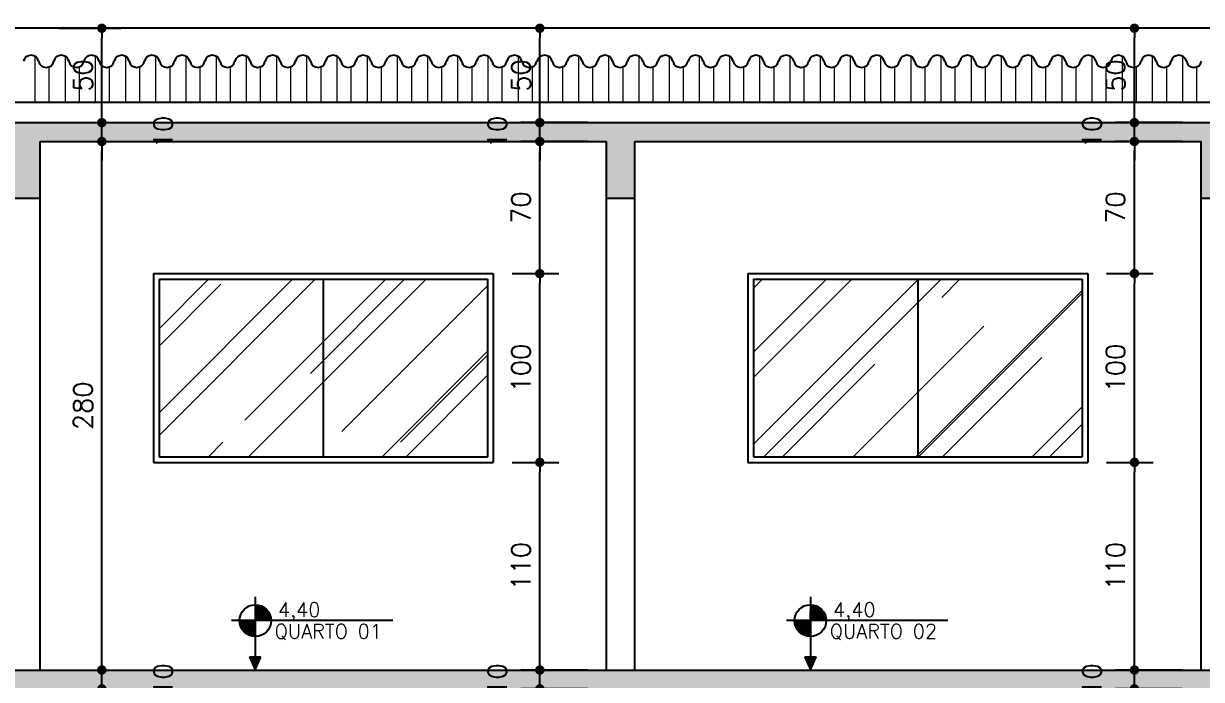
# Model space of a CAD drawing. Header units: inches. Extents: x 580771 to 672494, y 7715997 to 7829530.
# Drawn here: x 654712 to 655336, y 7722712 to 7723059 of the extents above; entities that cross this region are included whole.
import ezdxf

# ---------------------------------------------------------------- set-up
doc = ezdxf.new("R2010")
doc.units = ezdxf.units.IN
doc.header["$MEASUREMENT"] = 0
doc.header["$PDMODE"] = 2
for name, color, linetype in [('Block1', 1, 'Continuous'), ('NIVEL', 2, 'Continuous'), ('P01', 1, 'Continuous'), ('P06', 6, 'Continuous'), ('parede', 6, 'Continuous')]:
    doc.layers.add(name, color=color, linetype=linetype)
doc.layers.add('COTAS', color=7, linetype='Continuous', lineweight=0)
doc.layers.add('LINHAS FINAS', color=1, linetype='Continuous', lineweight=9)
doc.styles.add('R80E50', font='romans.shx', dxfattribs={"height": 10})
doc.styles.add('ROMANS', font='romans', dxfattribs={"height": 0.2})
doc.dimstyles.new('ARQ50', dxfattribs={"dimscale": 50, "dimtxt": 10, "dimasz": 0.1, "dimexe": 0.2, "dimexo": 0.2, "dimgap": 0.1, "dimtad": 1, "dimdec": 0, "dimzin": 12, "dimdsep": 46, "dimtxsty": 'R80E50', "dimblk1": 'DOT', "dimblk2": 'DOT', "dimsah": 1, "dimcen": 0.4, "dimclrd": 15, "dimclre": 15, "dimclrt": 3, "dimadec": 0, "dimazin": 0, "dimtfac": 1, "dimtdec": 0, "dimtmove": 2, "dimatfit": 3, "dimldrblk": 'DOT', "dimfxl": 0.2, "dimtolj": 1, "dimtzin": 12, "dimarcsym": 0})
pattern_1 = [(50, (-1901.658, -30568.503), (14.345203652, -1.2550427), [1.5, -16.5]), (355, (-1901.658, -30568.503), (-2.775026672, 15.043842674), [1.2, -13.2]), (100.45144446, (-1900.463, -30568.608), (11.570176935, 13.78879982), [1.27480384, -14.02284224]), (46.1842, (-1901.658, -30564.503), (21.344826613, -3.310385616), [2.25, -24.75]), (96.6356355, (-1899.88, -30564.78), (18.693238913, 19.482372015), [1.91220684, -21.0342752]), (351.184164, (-1901.658, -30564.503), (18.6932389, 19.482372005), [1.8, -19.80000002]), (21, (-1899.658, -30565.503), (11.938141042, -8.052377813), [1.5, -16.5]), (326, (-1899.658, -30565.503), (4.866306638, 14.5030009), [1.2, -13.2]), (71.45144474, (-1898.663, -30566.174), (16.804447535, 6.450623056), [1.2748038, -14.02284224]), (37.5, (-1901.658, -30568.503), (0.2431971063, 6.6578770766), [0, -13.04, 0, -13.4, 0, -13.25]), (7.5, (-1901.658, -30568.503), (5.261390749, 7.8882342376), [0, -7.64, 0, -12.74, 0, -5.05]), (327.5, (-1906.118, -30568.503), (10.6764487234, -0.4510974347), [0, -5, 0, -15.6, 0, -20.7]), (317.5, (-1908.118, -30568.503), (11.663723387, 2.002099647), [0, -6.5, 0, -10.36, 0, -14.7])]

# ---------------------------------------------------------------- blocks, each defined once
blk = doc.blocks.new('*X32')
at = {"color": 0}
for p, q in [((-1683.05, 3892), (-1680, 3892)), ((-1683.05, 3891), (-1680, 3891)), ((-1683.05, 3890), (-1680, 3890)), ((-1683.05, 3889), (-1680, 3889)), ((-1683.05, 3888), (-1680, 3888)), ((-1683, 3882), (-1683, 3888)), ((-1682, 3882), (-1682, 3888)), ((-1681, 3882), (-1681, 3888)), ((-1680, 3888), (-1680, 3892.29)), ((-1680, 3882), (-1680, 3888)), ((-1680, 3888), (-1674, 3888)), ((-1680, 3887), (-1674, 3887)), ((-1679, 3888), (-1679, 3891.98)), ((-1678, 3888), (-1678, 3891.57)), ((-1677, 3888), (-1677, 3891.05)), ((-1676, 3888), (-1676, 3890.4)), ((-1675, 3888), (-1675, 3889.59)), ((-1674, 3888), (-1674, 3888.57)), ((-1674, 3882), (-1674, 3888)), ((-1674, 3888), (-1673.54, 3888)), ((-1673, 3882), (-1673, 3887.24)), ((-1695.03, 3880), (-1692, 3880)), ((-1694.93, 3879), (-1692, 3879)), ((-1694.74, 3878), (-1692, 3878)), ((-1692, 3876), (-1692, 3880.69)), ((-1691, 3876), (-1691, 3880.69)), ((-1690, 3876), (-1690, 3880.69)), ((-1689, 3876), (-1689, 3880.69)), ((-1688, 3876), (-1688, 3880.69)), ((-1687, 3876), (-1687, 3880.69)), ((-1686, 3876), (-1686, 3880.69)), ((-1686, 3880), (-1683.05, 3880)), ((-1686, 3879), (-1683.05, 3879)), ((-1686, 3878), (-1683.05, 3878)), ((-1683.05, 3882), (-1680, 3882)), ((-1683.05, 3881), (-1680, 3881)), ((-1680, 3886), (-1674, 3886)), ((-1680, 3885), (-1674, 3885)), ((-1680, 3884), (-1674, 3884)), ((-1680, 3883), (-1674, 3883)), ((-1680, 3880.69), (-1680, 3882)), ((-1680, 3882), (-1674, 3882)), ((-1679, 3880.69), (-1679, 3882)), ((-1678, 3880.69), (-1678, 3882)), ((-1677, 3880.69), (-1677, 3882)), ((-1676, 3880.69), (-1676, 3882)), ((-1675, 3880.69), (-1675, 3882)), ((-1674, 3880.69), (-1674, 3882)), ((-1674, 3882), (-1671.12, 3882)), ((-1674, 3881), (-1671.05, 3881)), ((-1672, 3882), (-1672, 3885.37)), ((-1694.47, 3877), (-1692, 3877)), ((-1694.1, 3876), (-1692, 3876)), ((-1694, 3875.78), (-1694, 3876)), ((-1693, 3873.98), (-1693, 3876)), ((-1692, 3872.69), (-1692, 3876)), ((-1692, 3876), (-1686, 3876)), ((-1692, 3875), (-1686, 3875)), ((-1692, 3874), (-1686, 3874)), ((-1692, 3873), (-1686, 3873)), ((-1691.33, 3872), (-1686, 3872)), ((-1690.13, 3871), (-1686, 3871)), ((-1688.51, 3870), (-1686, 3870)), ((-1688, 3869.76), (-1688, 3870)), ((-1687, 3869.36), (-1687, 3870)), ((-1686, 3877), (-1683.05, 3877)), ((-1686, 3870), (-1686, 3876)), ((-1686, 3876), (-1683.05, 3876)), ((-1686, 3869.06), (-1686, 3870)), ((-1686, 3870), (-1683.05, 3870)), ((-1685.77, 3869), (-1683.05, 3869)), ((-1685, 3870), (-1685, 3876)), ((-1684, 3870), (-1684, 3876))]:
    blk.add_line(p, q, dxfattribs=at)
blk = doc.blocks.new('nível corte')
at = {"layer": 'NIVEL', "color": 2, "linetype": 'Continuous'}
for p, q in [((172038.46, 10236.15), (172038.46, 10197.35)), ((172111.26, 10223.55), (172025.86, 10223.55)), ((172035.46, 10204.35), (172038.46, 10197.35)), ((172035.46, 10204.35), (172041.46, 10204.35)), ((172038.46, 10197.35), (172041.46, 10204.35))]:
    blk.add_line(p, q, dxfattribs=at)
blk.add_circle((172038.46, 10223.55), 8.4, dxfattribs=at)
blk.add_solid([(172035.46, 10204.35), (172038.46, 10197.35), (172041.46, 10204.35), (172038.46, 10197.35)], dxfattribs=at)
at = {"layer": 'NIVEL', "color": 1, "linetype": 'Continuous', "xscale": 0.7000000000116415, "yscale": 0.7000000000116415, "zscale": 0.7000000000116415}
blk.add_blockref('*X32', (173216.6, 7507.07), dxfattribs=at)
blk = doc.blocks.new('_DOT')
at = {"color": 0, "linetype": 'ByBlock'}
blk.add_line((-0.5, 0), (-1, 0), dxfattribs=at)
at = {"color": 0, "linetype": 'ByBlock', "const_width": 0.5}
blk.add_lwpolyline([(-0.25, 0, 1), (0.25, 0, 1)], format="xyb", close=True, dxfattribs=at)
blk = doc.blocks.new('*D358')
at = {"layer": 'Defpoints', "color": 0, "transparency": 16777216}
for p in [(655300.73, 7722716.68), (655336.02, 7722716.68), (655336.02, 7722706.68)]:
    blk.add_point(p, dxfattribs=at)
at = {"layer": 'NIVEL', "color": 15, "lineweight": -2, "transparency": 16777216}
for p, q in [((655300.73, 7722721.68), (655300.73, 7722726.68)), ((655326.02, 7722716.68), (655290.73, 7722716.68)), ((655300.73, 7722706.68), (655300.73, 7722716.68)), ((655326.02, 7722706.68), (655290.73, 7722706.68)), ((655300.73, 7722701.68), (655300.73, 7722696.68))]:
    blk.add_line(p, q, dxfattribs=at)
at = {"layer": 'NIVEL', "color": 15, "lineweight": -2, "transparency": 16777216, "xscale": 5, "yscale": 5, "zscale": 5}
for p, rotation in [((655300.73, 7722716.68), 270), ((655300.73, 7722706.68), 90)]:
    blk.add_blockref('_DOT', p, dxfattribs=dict(at, rotation=rotation))
at = {"layer": 'NIVEL', "color": 3, "transparency": 16777216, "insert": (655278.23, 7722711.68), "char_height": 10, "attachment_point": 5, "rotation": 90, "style": 'R80E50'}
blk.add_mtext('\\A1;10', dxfattribs=at)
blk = doc.blocks.new('*D359')
at = {"layer": 'Defpoints', "color": 0, "transparency": 16777216}
for p in [(655276.02, 7722826.68), (655300.73, 7722826.68), (655336.02, 7722716.68)]:
    blk.add_point(p, dxfattribs=at)
at = {"layer": 'NIVEL', "color": 15, "lineweight": -2, "transparency": 16777216}
for p, q in [((655286.02, 7722826.68), (655310.73, 7722826.68)), ((655300.73, 7722721.68), (655300.73, 7722821.68)), ((655326.02, 7722716.68), (655290.73, 7722716.68))]:
    blk.add_line(p, q, dxfattribs=at)
at = {"layer": 'NIVEL', "color": 15, "lineweight": -2, "transparency": 16777216, "xscale": 5, "yscale": 5, "zscale": 5}
for p, rotation in [((655300.73, 7722826.68), 90), ((655300.73, 7722716.68), 270)]:
    blk.add_blockref('_DOT', p, dxfattribs=dict(at, rotation=rotation))
at = {"layer": 'NIVEL', "color": 3, "transparency": 16777216, "insert": (655290.73, 7722771.68), "char_height": 10, "attachment_point": 5, "rotation": 90, "style": 'R80E50'}
blk.add_mtext('\\A1;110', dxfattribs=at)
blk = doc.blocks.new('*D360')
at = {"layer": 'Defpoints', "color": 0, "transparency": 16777216}
for p in [(655276.02, 7722926.68), (655300.73, 7722926.68), (655276.02, 7722826.68)]:
    blk.add_point(p, dxfattribs=at)
at = {"layer": 'NIVEL', "color": 15, "lineweight": -2, "transparency": 16777216}
for p, q in [((655286.02, 7722926.68), (655310.73, 7722926.68)), ((655300.73, 7722831.68), (655300.73, 7722921.68)), ((655286.02, 7722826.68), (655310.73, 7722826.68))]:
    blk.add_line(p, q, dxfattribs=at)
at = {"layer": 'NIVEL', "color": 15, "lineweight": -2, "transparency": 16777216, "xscale": 5, "yscale": 5, "zscale": 5}
for p, rotation in [((655300.73, 7722926.68), 90), ((655300.73, 7722826.68), 270)]:
    blk.add_blockref('_DOT', p, dxfattribs=dict(at, rotation=rotation))
at = {"layer": 'NIVEL', "color": 3, "transparency": 16777216, "insert": (655290.73, 7722876.68), "char_height": 10, "attachment_point": 5, "rotation": 90, "style": 'R80E50'}
blk.add_mtext('\\A1;100', dxfattribs=at)
blk = doc.blocks.new('*D361')
at = {"layer": 'Defpoints', "color": 0, "transparency": 16777216}
for p in [(655300.73, 7722996.68), (655336.02, 7722996.68), (655276.02, 7722926.68)]:
    blk.add_point(p, dxfattribs=at)
at = {"layer": 'NIVEL', "color": 15, "lineweight": -2, "transparency": 16777216}
for p, q in [((655326.02, 7722996.68), (655290.73, 7722996.68)), ((655300.73, 7722931.68), (655300.73, 7722991.68)), ((655286.02, 7722926.68), (655310.73, 7722926.68))]:
    blk.add_line(p, q, dxfattribs=at)
at = {"layer": 'NIVEL', "color": 15, "lineweight": -2, "transparency": 16777216, "xscale": 5, "yscale": 5, "zscale": 5}
for p, rotation in [((655300.73, 7722996.68), 90), ((655300.73, 7722926.68), 270)]:
    blk.add_blockref('_DOT', p, dxfattribs=dict(at, rotation=rotation))
at = {"layer": 'NIVEL', "color": 3, "transparency": 16777216, "insert": (655290.73, 7722961.68), "char_height": 10, "attachment_point": 5, "rotation": 90, "style": 'R80E50'}
blk.add_mtext('\\A1;70', dxfattribs=at)
blk = doc.blocks.new('*D362')
at = {"layer": 'Defpoints', "color": 0, "transparency": 16777216}
for p in [(655300.73, 7723006.68), (655336.02, 7723006.68), (655336.02, 7722996.68)]:
    blk.add_point(p, dxfattribs=at)
at = {"layer": 'NIVEL', "color": 15, "lineweight": -2, "transparency": 16777216}
for p, q in [((655300.73, 7723011.68), (655300.73, 7723016.68)), ((655326.02, 7723006.68), (655290.73, 7723006.68)), ((655300.73, 7722996.68), (655300.73, 7723006.68)), ((655326.02, 7722996.68), (655290.73, 7722996.68)), ((655300.73, 7722991.68), (655300.73, 7722986.68))]:
    blk.add_line(p, q, dxfattribs=at)
at = {"layer": 'NIVEL', "color": 15, "lineweight": -2, "transparency": 16777216, "xscale": 5, "yscale": 5, "zscale": 5}
for p, rotation in [((655300.73, 7723006.68), 270), ((655300.73, 7722996.68), 90)]:
    blk.add_blockref('_DOT', p, dxfattribs=dict(at, rotation=rotation))
at = {"layer": 'NIVEL', "color": 3, "transparency": 16777216, "insert": (655278.23, 7723001.68), "char_height": 10, "attachment_point": 5, "rotation": 90, "style": 'R80E50'}
blk.add_mtext('\\A1;10', dxfattribs=at)
blk = doc.blocks.new('*D363')
at = {"layer": 'Defpoints', "color": 0, "transparency": 16777216}
for p in [(655300.73, 7723056.68), (655336.02, 7723056.68), (655336.02, 7723006.68)]:
    blk.add_point(p, dxfattribs=at)
at = {"layer": 'NIVEL', "color": 15, "lineweight": -2, "transparency": 16777216}
for p, q in [((655326.02, 7723056.68), (655290.73, 7723056.68)), ((655300.73, 7723011.68), (655300.73, 7723051.68)), ((655326.02, 7723006.68), (655290.73, 7723006.68))]:
    blk.add_line(p, q, dxfattribs=at)
at = {"layer": 'NIVEL', "color": 15, "lineweight": -2, "transparency": 16777216, "xscale": 5, "yscale": 5, "zscale": 5}
for p, rotation in [((655300.73, 7723056.68), 90), ((655300.73, 7723006.68), 270)]:
    blk.add_blockref('_DOT', p, dxfattribs=dict(at, rotation=rotation))
at = {"layer": 'NIVEL', "color": 3, "transparency": 16777216, "insert": (655290.73, 7723031.68), "char_height": 10, "attachment_point": 5, "rotation": 90, "style": 'R80E50'}
blk.add_mtext('\\A1;50', dxfattribs=at)
blk = doc.blocks.new('*D367')
at = {"layer": 'Defpoints', "color": 0, "transparency": 16777216}
for p in [(654985.74, 7722716.68), (655021.02, 7722716.68), (655021.02, 7722706.68)]:
    blk.add_point(p, dxfattribs=at)
at = {"layer": 'NIVEL', "color": 15, "lineweight": -2, "transparency": 16777216}
for p, q in [((654985.74, 7722721.68), (654985.74, 7722726.68)), ((655011.02, 7722716.68), (654975.74, 7722716.68)), ((654985.74, 7722706.68), (654985.74, 7722716.68)), ((655011.02, 7722706.68), (654975.74, 7722706.68)), ((654985.74, 7722701.68), (654985.74, 7722696.68))]:
    blk.add_line(p, q, dxfattribs=at)
at = {"layer": 'NIVEL', "color": 15, "lineweight": -2, "transparency": 16777216, "xscale": 5, "yscale": 5, "zscale": 5}
for p, rotation in [((654985.74, 7722716.68), 270), ((654985.74, 7722706.68), 90)]:
    blk.add_blockref('_DOT', p, dxfattribs=dict(at, rotation=rotation))
at = {"layer": 'NIVEL', "color": 3, "transparency": 16777216, "insert": (654963.24, 7722711.68), "char_height": 10, "attachment_point": 5, "rotation": 90, "style": 'R80E50'}
blk.add_mtext('\\A1;10', dxfattribs=at)
blk = doc.blocks.new('*D368')
at = {"layer": 'Defpoints', "color": 0, "transparency": 16777216}
for p in [(654961.02, 7722826.68), (654985.74, 7722826.68), (655021.02, 7722716.68)]:
    blk.add_point(p, dxfattribs=at)
at = {"layer": 'NIVEL', "color": 15, "lineweight": -2, "transparency": 16777216}
for p, q in [((654971.02, 7722826.68), (654995.74, 7722826.68)), ((654985.74, 7722721.68), (654985.74, 7722821.68)), ((655011.02, 7722716.68), (654975.74, 7722716.68))]:
    blk.add_line(p, q, dxfattribs=at)
at = {"layer": 'NIVEL', "color": 15, "lineweight": -2, "transparency": 16777216, "xscale": 5, "yscale": 5, "zscale": 5}
for p, rotation in [((654985.74, 7722826.68), 90), ((654985.74, 7722716.68), 270)]:
    blk.add_blockref('_DOT', p, dxfattribs=dict(at, rotation=rotation))
at = {"layer": 'NIVEL', "color": 3, "transparency": 16777216, "insert": (654975.74, 7722771.68), "char_height": 10, "attachment_point": 5, "rotation": 90, "style": 'R80E50'}
blk.add_mtext('\\A1;110', dxfattribs=at)
blk = doc.blocks.new('*D258')
at = {"layer": 'Defpoints', "color": 0, "transparency": 16777216}
for p in [(654961.02, 7722926.68), (654985.74, 7722926.68), (654961.02, 7722826.68)]:
    blk.add_point(p, dxfattribs=at)
at = {"layer": 'NIVEL', "color": 15, "lineweight": -2, "transparency": 16777216}
for p, q in [((654971.02, 7722926.68), (654995.74, 7722926.68)), ((654985.74, 7722831.68), (654985.74, 7722921.68)), ((654971.02, 7722826.68), (654995.74, 7722826.68))]:
    blk.add_line(p, q, dxfattribs=at)
at = {"layer": 'NIVEL', "color": 15, "lineweight": -2, "transparency": 16777216, "xscale": 5, "yscale": 5, "zscale": 5}
for p, rotation in [((654985.74, 7722926.68), 90), ((654985.74, 7722826.68), 270)]:
    blk.add_blockref('_DOT', p, dxfattribs=dict(at, rotation=rotation))
at = {"layer": 'NIVEL', "color": 3, "transparency": 16777216, "insert": (654975.74, 7722876.68), "char_height": 10, "attachment_point": 5, "rotation": 90, "style": 'R80E50'}
blk.add_mtext('\\A1;100', dxfattribs=at)
blk = doc.blocks.new('*D259')
at = {"layer": 'Defpoints', "color": 0, "transparency": 16777216}
for p in [(654985.74, 7722996.68), (655021.02, 7722996.68), (654961.02, 7722926.68)]:
    blk.add_point(p, dxfattribs=at)
at = {"layer": 'NIVEL', "color": 15, "lineweight": -2, "transparency": 16777216}
for p, q in [((655011.02, 7722996.68), (654975.74, 7722996.68)), ((654985.74, 7722931.68), (654985.74, 7722991.68)), ((654971.02, 7722926.68), (654995.74, 7722926.68))]:
    blk.add_line(p, q, dxfattribs=at)
at = {"layer": 'NIVEL', "color": 15, "lineweight": -2, "transparency": 16777216, "xscale": 5, "yscale": 5, "zscale": 5}
for p, rotation in [((654985.74, 7722996.68), 90), ((654985.74, 7722926.68), 270)]:
    blk.add_blockref('_DOT', p, dxfattribs=dict(at, rotation=rotation))
at = {"layer": 'NIVEL', "color": 3, "transparency": 16777216, "insert": (654975.74, 7722961.68), "char_height": 10, "attachment_point": 5, "rotation": 90, "style": 'R80E50'}
blk.add_mtext('\\A1;70', dxfattribs=at)
blk = doc.blocks.new('*D260')
at = {"layer": 'Defpoints', "color": 0, "transparency": 16777216}
for p in [(654985.74, 7723006.68), (655021.02, 7723006.68), (655021.02, 7722996.68)]:
    blk.add_point(p, dxfattribs=at)
at = {"layer": 'NIVEL', "color": 15, "lineweight": -2, "transparency": 16777216}
for p, q in [((654985.74, 7723011.68), (654985.74, 7723016.68)), ((655011.02, 7723006.68), (654975.74, 7723006.68)), ((654985.74, 7722996.68), (654985.74, 7723006.68)), ((655011.02, 7722996.68), (654975.74, 7722996.68)), ((654985.74, 7722991.68), (654985.74, 7722986.68))]:
    blk.add_line(p, q, dxfattribs=at)
at = {"layer": 'NIVEL', "color": 15, "lineweight": -2, "transparency": 16777216, "xscale": 5, "yscale": 5, "zscale": 5}
for p, rotation in [((654985.74, 7723006.68), 270), ((654985.74, 7722996.68), 90)]:
    blk.add_blockref('_DOT', p, dxfattribs=dict(at, rotation=rotation))
at = {"layer": 'NIVEL', "color": 3, "transparency": 16777216, "insert": (654963.24, 7723001.68), "char_height": 10, "attachment_point": 5, "rotation": 90, "style": 'R80E50'}
blk.add_mtext('\\A1;10', dxfattribs=at)
blk = doc.blocks.new('*D261')
at = {"layer": 'Defpoints', "color": 0, "transparency": 16777216}
for p in [(654985.74, 7723056.68), (655021.02, 7723056.68), (655021.02, 7723006.68)]:
    blk.add_point(p, dxfattribs=at)
at = {"layer": 'NIVEL', "color": 15, "lineweight": -2, "transparency": 16777216}
for p, q in [((655011.02, 7723056.68), (654975.74, 7723056.68)), ((654985.74, 7723011.68), (654985.74, 7723051.68)), ((655011.02, 7723006.68), (654975.74, 7723006.68))]:
    blk.add_line(p, q, dxfattribs=at)
at = {"layer": 'NIVEL', "color": 15, "lineweight": -2, "transparency": 16777216, "xscale": 5, "yscale": 5, "zscale": 5}
for p, rotation in [((654985.74, 7723056.68), 90), ((654985.74, 7723006.68), 270)]:
    blk.add_blockref('_DOT', p, dxfattribs=dict(at, rotation=rotation))
at = {"layer": 'NIVEL', "color": 3, "transparency": 16777216, "insert": (654975.74, 7723031.68), "char_height": 10, "attachment_point": 5, "rotation": 90, "style": 'R80E50'}
blk.add_mtext('\\A1;50', dxfattribs=at)
blk = doc.blocks.new('*D1591')
at = {"layer": 'Defpoints', "color": 0, "transparency": 16777216}
for p in [(654721.02, 7722716.68), (654753.71, 7722716.68), (654721.02, 7722706.68)]:
    blk.add_point(p, dxfattribs=at)
at = {"layer": 'NIVEL', "color": 15, "lineweight": -2, "transparency": 16777216}
for p, q in [((654753.71, 7722721.68), (654753.71, 7722726.68)), ((654731.02, 7722716.68), (654763.71, 7722716.68)), ((654753.71, 7722706.68), (654753.71, 7722716.68)), ((654731.02, 7722706.68), (654763.71, 7722706.68)), ((654753.71, 7722701.68), (654753.71, 7722696.68))]:
    blk.add_line(p, q, dxfattribs=at)
at = {"layer": 'NIVEL', "color": 15, "lineweight": -2, "transparency": 16777216, "xscale": 5, "yscale": 5, "zscale": 5}
for p, rotation in [((654753.71, 7722716.68), 270), ((654753.71, 7722706.68), 90)]:
    blk.add_blockref('_DOT', p, dxfattribs=dict(at, rotation=rotation))
at = {"layer": 'NIVEL', "color": 3, "transparency": 16777216, "insert": (654786.21, 7722711.68), "char_height": 10, "attachment_point": 5, "rotation": 90, "style": 'R80E50'}
blk.add_mtext('\\A1;10', dxfattribs=at)
blk = doc.blocks.new('*D1592')
at = {"layer": 'Defpoints', "color": 0, "transparency": 16777216}
for p in [(654721.02, 7722996.68), (654753.71, 7722996.68), (654721.02, 7722716.68)]:
    blk.add_point(p, dxfattribs=at)
at = {"layer": 'NIVEL', "color": 15, "lineweight": -2, "transparency": 16777216}
for p, q in [((654731.02, 7722996.68), (654763.71, 7722996.68)), ((654753.71, 7722721.68), (654753.71, 7722991.68)), ((654731.02, 7722716.68), (654763.71, 7722716.68))]:
    blk.add_line(p, q, dxfattribs=at)
at = {"layer": 'NIVEL', "color": 15, "lineweight": -2, "transparency": 16777216, "xscale": 5, "yscale": 5, "zscale": 5}
for p, rotation in [((654753.71, 7722996.68), 90), ((654753.71, 7722716.68), 270)]:
    blk.add_blockref('_DOT', p, dxfattribs=dict(at, rotation=rotation))
at = {"layer": 'NIVEL', "color": 3, "transparency": 16777216, "insert": (654743.71, 7722856.68), "char_height": 10, "attachment_point": 5, "rotation": 90, "style": 'R80E50'}
blk.add_mtext('\\A1;280', dxfattribs=at)
blk = doc.blocks.new('*D1593')
at = {"layer": 'Defpoints', "color": 0, "transparency": 16777216}
for p in [(654721.02, 7723006.68), (654753.71, 7723006.68), (654721.02, 7722996.68)]:
    blk.add_point(p, dxfattribs=at)
at = {"layer": 'NIVEL', "color": 15, "lineweight": -2, "transparency": 16777216}
for p, q in [((654753.71, 7723011.68), (654753.71, 7723016.68)), ((654731.02, 7723006.68), (654763.71, 7723006.68)), ((654753.71, 7722996.68), (654753.71, 7723006.68)), ((654731.02, 7722996.68), (654763.71, 7722996.68)), ((654753.71, 7722991.68), (654753.71, 7722986.68))]:
    blk.add_line(p, q, dxfattribs=at)
at = {"layer": 'NIVEL', "color": 15, "lineweight": -2, "transparency": 16777216, "xscale": 5, "yscale": 5, "zscale": 5}
for p, rotation in [((654753.71, 7723006.68), 270), ((654753.71, 7722996.68), 90)]:
    blk.add_blockref('_DOT', p, dxfattribs=dict(at, rotation=rotation))
at = {"layer": 'NIVEL', "color": 3, "transparency": 16777216, "insert": (654786.21, 7723001.68), "char_height": 10, "attachment_point": 5, "rotation": 90, "style": 'R80E50'}
blk.add_mtext('\\A1;10', dxfattribs=at)
blk = doc.blocks.new('*D1594')
at = {"layer": 'Defpoints', "color": 0, "transparency": 16777216}
for p in [(654721.02, 7723056.68), (654753.71, 7723056.68), (654721.02, 7723006.68)]:
    blk.add_point(p, dxfattribs=at)
at = {"layer": 'NIVEL', "color": 15, "lineweight": -2, "transparency": 16777216}
for p, q in [((654731.02, 7723056.68), (654763.71, 7723056.68)), ((654753.71, 7723011.68), (654753.71, 7723051.68)), ((654731.02, 7723006.68), (654763.71, 7723006.68))]:
    blk.add_line(p, q, dxfattribs=at)
at = {"layer": 'NIVEL', "color": 15, "lineweight": -2, "transparency": 16777216, "xscale": 5, "yscale": 5, "zscale": 5}
for p, rotation in [((654753.71, 7723056.68), 90), ((654753.71, 7723006.68), 270)]:
    blk.add_blockref('_DOT', p, dxfattribs=dict(at, rotation=rotation))
at = {"layer": 'NIVEL', "color": 3, "transparency": 16777216, "insert": (654743.71, 7723031.68), "char_height": 10, "attachment_point": 5, "rotation": 90, "style": 'R80E50'}
blk.add_mtext('\\A1;50', dxfattribs=at)

msp = doc.modelspace()

# ---------------------------------------------------------------- hatches: boundary and pattern name
at = {"layer": 'LINHAS FINAS'}
h = msp.add_hatch(dxfattribs=at)
h.set_pattern_fill('AR-RROOF', color=256, scale=50, angle=45, style=0)
h.set_pattern_definition([(45, (-1901.66, -30568.503), (42.42640687, 113.137085), [750, -100, 250, -50]), (45, (-1872.31, -30503.8), (-82.37794, 11.6672619), [150, -16.5, 300, -37.5]), (45, (-1914.032, -30520.773), (160.15968594, 207.53584028), [400, -70, 200, -50])])
h.paths.add_polyline_path([(655273.019, 7722923.677), (655186.019, 7722923.677), (655186.019, 7722829.677), (655273.019, 7722829.677)])
h.paths.add_polyline_path([(655186.019, 7722923.677), (655099.019, 7722923.677), (655099.019, 7722829.677), (655186.019, 7722829.677)])
h.paths.add_polyline_path([(654958.019, 7722923.677), (654871.019, 7722923.677), (654871.019, 7722829.677), (654958.019, 7722829.677)])
h.paths.add_polyline_path([(654871.019, 7722923.677), (654784.019, 7722923.677), (654784.019, 7722829.677), (654871.019, 7722829.677)])
at = {"layer": 'P01'}
h = msp.add_hatch(dxfattribs=at)
h.set_pattern_fill('AR-CONC', color=256, scale=2)
h.set_pattern_definition(pattern_1)
h.paths.add_polyline_path([(655351.019, 7722996.677), (655701.019, 7722996.677), (655701.019, 7722966.677), (655716.019, 7722966.677), (655716.019, 7722996.677), (655796.019, 7722996.677), (655796.019, 7723056.677), (655781.019, 7723056.677), (655781.019, 7723006.677), (654051.019, 7723006.677), (654051.019, 7722966.677), (654066.019, 7722966.677), (654066.019, 7722996.677), (654386.019, 7722996.677), (654386.019, 7722966.677), (654401.019, 7722966.677), (654401.019, 7722996.677), (654551.019, 7722996.677), (654551.019, 7722966.677), (654566.019, 7722966.677), (654566.019, 7722996.677), (654706.019, 7722996.677), (654706.019, 7722966.677), (654721.019, 7722966.677), (654721.019, 7722996.677), (655021.019, 7722996.677), (655021.019, 7722966.677), (655036.019, 7722966.677), (655036.019, 7722996.677), (655336.019, 7722996.677), (655336.019, 7722966.677), (655351.019, 7722966.677)])
h.paths.add_polyline_path([(655717.13, 7722991.796), (655717.13, 7723011.558), (655702.13, 7723011.558), (655702.13, 7722991.796)], flags=25)
h.paths.add_polyline_path([(655593.53, 7722991.796), (655593.53, 7723011.558), (655578.53, 7723011.558), (655578.53, 7722991.796)], flags=25)
h.paths.add_polyline_path([(655285.733, 7722991.796), (655285.733, 7723011.558), (655270.733, 7723011.558), (655270.733, 7722991.796)], flags=25)
h.paths.add_polyline_path([(654970.741, 7722991.796), (654970.741, 7723011.558), (654955.741, 7723011.558), (654955.741, 7722991.796)], flags=25)
h.paths.add_polyline_path([(654664.603, 7722991.796), (654664.603, 7723011.558), (654649.603, 7723011.558), (654649.603, 7722991.796)], flags=25)
h.paths.add_polyline_path([(654511.981, 7722991.796), (654511.981, 7723011.558), (654496.981, 7723011.558), (654496.981, 7722991.796)], flags=25)
h.paths.add_polyline_path([(654336.895, 7722991.796), (654336.895, 7723011.558), (654321.895, 7723011.558), (654321.895, 7722991.796)], flags=25)
h = msp.add_hatch(dxfattribs=at)
h.set_pattern_fill('AR-CONC', color=256, scale=2)
h.set_pattern_definition(pattern_1)
h.paths.add_polyline_path([(655336.019, 7722676.677), (655351.019, 7722676.677), (655351.019, 7722706.677), (655701.019, 7722706.677), (655701.019, 7722676.677), (655716.019, 7722676.677), (655716.019, 7722716.677), (654051.019, 7722716.677), (654051.019, 7722676.677), (654066.019, 7722676.677), (654066.019, 7722706.677), (654386.019, 7722706.677), (654386.019, 7722676.677), (654401.019, 7722676.677), (654401.019, 7722706.677), (654551.019, 7722706.677), (654551.019, 7722676.677), (654566.019, 7722676.677), (654566.019, 7722706.677), (654706.019, 7722706.677), (654706.019, 7722676.677), (654721.019, 7722676.677), (654721.019, 7722706.677), (655021.019, 7722706.677), (655021.019, 7722676.677), (655036.019, 7722676.677), (655036.019, 7722706.677), (655336.019, 7722706.677)])
h.paths.add_polyline_path([(655658.53, 7722701.796), (655658.53, 7722721.558), (655643.53, 7722721.558), (655643.53, 7722701.796)], flags=9)
h.paths.add_polyline_path([(655285.733, 7722701.796), (655285.733, 7722721.558), (655270.733, 7722721.558), (655270.733, 7722701.796)], flags=9)
h.paths.add_polyline_path([(654970.741, 7722701.796), (654970.741, 7722721.558), (654955.741, 7722721.558), (654955.741, 7722701.796)], flags=9)
h.paths.add_polyline_path([(654664.603, 7722701.796), (654664.603, 7722721.558), (654649.603, 7722721.558), (654649.603, 7722701.796)], flags=9)
h.paths.add_polyline_path([(654511.981, 7722701.796), (654511.981, 7722721.558), (654496.981, 7722721.558), (654496.981, 7722701.796)], flags=9)
h.paths.add_polyline_path([(654336.895, 7722701.796), (654336.895, 7722721.558), (654321.895, 7722721.558), (654321.895, 7722701.796)], flags=9)

# ---------------------------------------------------------------- linework, layer by layer
at = {"layer": 'Block1'}
msp.add_line((654401.019, 7723017.511), (655781.019, 7723017.511), dxfattribs=at)
at = {"layer": 'COTAS', "color": 1}
for p, q in [((654718.2, 7723042.128), (654718.2, 7723017.511)), ((654734.2, 7723042.128), (654734.2, 7723017.511)), ((654750.2, 7723042.128), (654750.2, 7723017.511)), ((654766.2, 7723042.128), (654766.2, 7723017.511)), ((654782.2, 7723042.128), (654782.2, 7723017.511)), ((654798.2, 7723042.128), (654798.2, 7723017.511)), ((654814.2, 7723042.128), (654814.2, 7723017.511)), ((654830.2, 7723042.128), (654830.2, 7723017.511)), ((654846.2, 7723042.128), (654846.2, 7723017.511)), ((654862.2, 7723042.128), (654862.2, 7723017.511)), ((654878.2, 7723042.128), (654878.2, 7723017.511)), ((654894.2, 7723042.128), (654894.2, 7723017.511)), ((654910.2, 7723042.128), (654910.2, 7723017.511)), ((654926.2, 7723042.128), (654926.2, 7723017.511)), ((654942.2, 7723042.128), (654942.2, 7723017.511)), ((654958.2, 7723042.128), (654958.2, 7723017.511)), ((654974.2, 7723042.128), (654974.2, 7723017.511)), ((654990.2, 7723042.128), (654990.2, 7723017.511)), ((655006.2, 7723042.128), (655006.2, 7723017.511)), ((655022.2, 7723042.128), (655022.2, 7723017.511)), ((655038.2, 7723042.128), (655038.2, 7723017.511)), ((655054.2, 7723042.128), (655054.2, 7723017.511)), ((655070.2, 7723042.128), (655070.2, 7723017.511)), ((655086.2, 7723042.128), (655086.2, 7723017.511)), ((655102.2, 7723042.128), (655102.2, 7723017.511)), ((655118.2, 7723042.128), (655118.2, 7723017.511)), ((655134.2, 7723042.128), (655134.2, 7723017.511)), ((655150.2, 7723042.128), (655150.2, 7723017.511)), ((655166.2, 7723042.128), (655166.2, 7723017.511)), ((655182.2, 7723042.128), (655182.2, 7723017.511)), ((655198.2, 7723042.128), (655198.2, 7723017.511)), ((655214.2, 7723042.128), (655214.2, 7723017.511)), ((655230.2, 7723042.128), (655230.2, 7723017.511)), ((655246.2, 7723042.128), (655246.2, 7723017.511)), ((655262.2, 7723042.128), (655262.2, 7723017.511)), ((655278.2, 7723042.128), (655278.2, 7723017.511)), ((655294.2, 7723042.128), (655294.2, 7723017.511)), ((655310.2, 7723042.128), (655310.2, 7723017.511)), ((655326.2, 7723042.128), (655326.2, 7723017.511)), ((654725.674, 7723036.051), (654725.674, 7723017.511)), ((654741.674, 7723036.051), (654741.674, 7723017.511)), ((654757.674, 7723036.051), (654757.674, 7723017.511)), ((654773.674, 7723036.051), (654773.674, 7723017.511)), ((654789.674, 7723036.051), (654789.674, 7723017.511)), ((654805.674, 7723036.051), (654805.674, 7723017.511)), ((654821.674, 7723036.051), (654821.674, 7723017.511)), ((654837.674, 7723036.051), (654837.674, 7723017.511)), ((654853.674, 7723036.051), (654853.674, 7723017.511)), ((654869.674, 7723036.051), (654869.674, 7723017.511)), ((654885.674, 7723036.051), (654885.674, 7723017.511)), ((654901.674, 7723036.051), (654901.674, 7723017.511)), ((654917.674, 7723036.051), (654917.674, 7723017.511)), ((654933.674, 7723036.051), (654933.674, 7723017.511)), ((654949.674, 7723036.051), (654949.674, 7723017.511)), ((654965.674, 7723036.051), (654965.674, 7723017.511)), ((654981.674, 7723036.051), (654981.674, 7723017.511)), ((654997.674, 7723036.051), (654997.674, 7723017.511)), ((655013.674, 7723036.051), (655013.674, 7723017.511)), ((655029.674, 7723036.051), (655029.674, 7723017.511)), ((655045.674, 7723036.051), (655045.674, 7723017.511)), ((655061.674, 7723036.051), (655061.674, 7723017.511)), ((655077.674, 7723036.051), (655077.674, 7723017.511)), ((655093.674, 7723036.051), (655093.674, 7723017.511)), ((655109.674, 7723036.051), (655109.674, 7723017.511)), ((655125.674, 7723036.051), (655125.674, 7723017.511)), ((655141.674, 7723036.051), (655141.674, 7723017.511)), ((655157.674, 7723036.051), (655157.674, 7723017.511)), ((655173.674, 7723036.051), (655173.674, 7723017.511)), ((655189.674, 7723036.051), (655189.674, 7723017.511)), ((655205.674, 7723036.051), (655205.674, 7723017.511)), ((655221.674, 7723036.051), (655221.674, 7723017.511)), ((655237.674, 7723036.051), (655237.674, 7723017.511)), ((655253.674, 7723036.051), (655253.674, 7723017.511)), ((655269.674, 7723036.051), (655269.674, 7723017.511)), ((655285.674, 7723036.051), (655285.674, 7723017.511)), ((655301.674, 7723036.051), (655301.674, 7723017.511)), ((655317.674, 7723036.051), (655317.674, 7723017.511)), ((655333.674, 7723036.051), (655333.674, 7723017.511))]:
    msp.add_line(p, q, dxfattribs=at)
at = {"layer": 'NIVEL'}
for p, q in [((655781.019, 7723056.677), (654401.019, 7723056.677)), ((654781.019, 7722926.677), (654781.019, 7722826.677)), ((654781.019, 7722926.677), (654961.019, 7722926.677)), ((654784.019, 7722923.677), (654784.019, 7722829.677)), ((654784.019, 7722923.677), (654958.019, 7722923.677)), ((654871.019, 7722923.677), (654871.019, 7722829.677)), ((654958.019, 7722923.677), (654958.019, 7722829.677)), ((654961.019, 7722926.677), (654961.019, 7722826.677)), ((655096.019, 7722926.677), (655096.019, 7722826.677)), ((655096.019, 7722926.677), (655276.019, 7722926.677)), ((655099.019, 7722923.677), (655099.019, 7722829.677)), ((655099.019, 7722923.677), (655273.019, 7722923.677)), ((655186.019, 7722923.677), (655186.019, 7722829.677)), ((655273.019, 7722923.677), (655273.019, 7722829.677)), ((655276.019, 7722926.677), (655276.019, 7722826.677)), ((654781.019, 7722826.677), (654961.019, 7722826.677)), ((654784.019, 7722829.677), (654958.019, 7722829.677)), ((655096.019, 7722826.677), (655276.019, 7722826.677)), ((655099.019, 7722829.677), (655273.019, 7722829.677))]:
    msp.add_line(p, q, dxfattribs=at)
at = {"layer": 'parede'}
for p, q in [((654051.019, 7723006.677), (655781.019, 7723006.677)), ((654721.019, 7722716.677), (654721.019, 7722996.677)), ((654721.019, 7722996.677), (655021.019, 7722996.677)), ((655021.019, 7722716.677), (655021.019, 7722996.677)), ((655036.019, 7722716.677), (655036.019, 7722996.677)), ((655036.019, 7722996.677), (655336.019, 7722996.677)), ((655336.019, 7722716.677), (655336.019, 7722996.677)), ((654706.019, 7722966.677), (654721.019, 7722966.677)), ((655021.019, 7722966.677), (655036.019, 7722966.677)), ((655336.019, 7722966.677), (655351.019, 7722966.677)), ((654051.019, 7722716.677), (655716.019, 7722716.677))]:
    msp.add_line(p, q, dxfattribs=at)
at = {"layer": 'parede', "color": 3}
for centre, start, end in [((654716.241, 7723038.264), 12.680384, 167.319616), ((654732.241, 7723038.264), 12.680384, 167.319616), ((654748.241, 7723038.264), 12.680384, 167.319616), ((654764.241, 7723038.264), 12.680384, 167.319616), ((654780.241, 7723038.264), 12.680384, 167.319616), ((654796.241, 7723038.264), 12.680384, 167.319616), ((654812.241, 7723038.264), 12.680384, 167.319616), ((654828.241, 7723038.264), 12.680384, 167.319616), ((654844.241, 7723038.264), 12.680384, 167.319616), ((654860.241, 7723038.264), 12.680384, 167.319616), ((654876.241, 7723038.264), 12.680384, 167.319616), ((654892.241, 7723038.264), 12.680384, 167.319616), ((654908.241, 7723038.264), 12.680384, 167.319616), ((654924.241, 7723038.264), 12.680384, 167.319616), ((654940.241, 7723038.264), 12.680384, 167.319616), ((654956.241, 7723038.264), 12.680384, 167.319616), ((654972.241, 7723038.264), 12.680384, 167.319616), ((654988.241, 7723038.264), 12.680384, 167.319616), ((655004.241, 7723038.264), 12.680384, 167.319616), ((655020.241, 7723038.264), 12.680384, 167.319616), ((655036.241, 7723038.264), 12.680384, 167.319616), ((655052.241, 7723038.264), 12.680384, 167.319616), ((655068.241, 7723038.264), 12.680384, 167.319616), ((655084.241, 7723038.264), 12.680384, 167.319616), ((655100.241, 7723038.264), 12.680384, 167.319616), ((655116.241, 7723038.264), 12.680384, 167.319616), ((655132.241, 7723038.264), 12.680384, 167.319616), ((655148.241, 7723038.264), 12.680384, 167.319616), ((655164.241, 7723038.264), 12.680384, 167.319616), ((655180.241, 7723038.264), 12.680384, 167.319616), ((655196.241, 7723038.264), 12.680384, 167.319616), ((655212.241, 7723038.264), 12.680384, 167.319616), ((655228.241, 7723038.264), 12.680384, 167.319616), ((655244.241, 7723038.264), 12.680384, 167.319616), ((655260.241, 7723038.264), 12.680384, 167.319616), ((655276.241, 7723038.264), 12.680384, 167.319616), ((655292.241, 7723038.264), 12.680384, 167.319616), ((655308.241, 7723038.264), 12.680384, 167.319616), ((655324.241, 7723038.264), 12.680384, 167.319616), ((654724.241, 7723040.064), 192.680384, 347.319616), ((654740.241, 7723040.064), 192.680384, 347.319616), ((654756.241, 7723040.064), 192.680384, 347.319616), ((654772.241, 7723040.064), 192.680384, 347.319616), ((654788.241, 7723040.064), 192.680384, 347.319616), ((654804.241, 7723040.064), 192.680384, 347.319616), ((654820.241, 7723040.064), 192.680384, 347.319616), ((654836.241, 7723040.064), 192.680384, 347.319616), ((654852.241, 7723040.064), 192.680384, 347.319616), ((654868.241, 7723040.064), 192.680384, 347.319616), ((654884.241, 7723040.064), 192.680384, 347.319616), ((654900.241, 7723040.064), 192.680384, 347.319616), ((654916.241, 7723040.064), 192.680384, 347.319616), ((654932.241, 7723040.064), 192.680384, 347.319616), ((654948.241, 7723040.064), 192.680384, 347.319616), ((654964.241, 7723040.064), 192.680384, 347.319616), ((654980.241, 7723040.064), 192.680384, 347.319616), ((654996.241, 7723040.064), 192.680384, 347.319616), ((655012.241, 7723040.064), 192.680384, 347.319616), ((655028.241, 7723040.064), 192.680384, 347.319616), ((655044.241, 7723040.064), 192.680384, 347.319616), ((655060.241, 7723040.064), 192.680384, 347.319616), ((655076.241, 7723040.064), 192.680384, 347.319616), ((655092.241, 7723040.064), 192.680384, 347.319616), ((655108.241, 7723040.064), 192.680384, 347.319616), ((655124.241, 7723040.064), 192.680384, 347.319616), ((655140.241, 7723040.064), 192.680384, 347.319616), ((655156.241, 7723040.064), 192.680384, 347.319616), ((655172.241, 7723040.064), 192.680384, 347.319616), ((655188.241, 7723040.064), 192.680384, 347.319616), ((655204.241, 7723040.064), 192.680384, 347.319616), ((655220.241, 7723040.064), 192.680384, 347.319616), ((655236.241, 7723040.064), 192.680384, 347.319616), ((655252.241, 7723040.064), 192.680384, 347.319616), ((655268.241, 7723040.064), 192.680384, 347.319616), ((655284.241, 7723040.064), 192.680384, 347.319616), ((655300.241, 7723040.064), 192.680384, 347.319616), ((655316.241, 7723040.064), 192.680384, 347.319616), ((655332.241, 7723040.064), 192.680384, 347.319616)]:
    msp.add_arc(centre, 4.1, start, end, dxfattribs=at)

# ---------------------------------------------------------------- block references
at = {"layer": 'P06'}
for p in [(482796.543, 7712519.332), (483090.63, 7712519.332)]:
    msp.add_blockref('nível corte', p, dxfattribs=at)

# ---------------------------------------------------------------- texts
at = {"layer": 'NIVEL', "style": 'ROMANS'}
for s, p in [('4,40', (654846.985, 7722744.885)), ('4,40', (655141.072, 7722744.885)), ('QUARTO 01', (654845.193, 7722733.438)), ('QUARTO 02', (655139.28, 7722733.438))]:
    msp.add_text(s, height=7.5, dxfattribs=at).set_placement(p)

# ---------------------------------------------------------------- dimensions: what is measured, and where the dimension line sits
at = {"layer": 'NIVEL'}
for base, p1, p2, picture, middle in [((654753.705, 7723056.677), (654721.019, 7723006.677), (654721.019, 7723056.677), '*D1594', (654743.705, 7723031.677)), ((654985.741, 7723056.677), (655021.019, 7723006.677), (655021.019, 7723056.677), '*D261', (654975.741, 7723031.677)), ((655300.733, 7723056.677), (655336.019, 7723006.677), (655336.019, 7723056.677), '*D363', (655290.733, 7723031.677)), ((654753.705, 7723006.677), (654721.019, 7722996.677), (654721.019, 7723006.677), '*D1593', (654786.205, 7723001.677)), ((654985.741, 7723006.677), (655021.019, 7722996.677), (655021.019, 7723006.677), '*D260', (654963.241, 7723001.677)), ((655300.733, 7723006.677), (655336.019, 7722996.677), (655336.019, 7723006.677), '*D362', (655278.233, 7723001.677)), ((654753.705, 7722996.677), (654721.019, 7722716.677), (654721.019, 7722996.677), '*D1592', (654743.705, 7722856.677)), ((654985.741, 7722996.677), (654961.019, 7722926.677), (655021.019, 7722996.677), '*D259', (654975.741, 7722961.677)), ((655300.733, 7722996.677), (655276.019, 7722926.677), (655336.019, 7722996.677), '*D361', (655290.733, 7722961.677)), ((654985.741, 7722926.677), (654961.019, 7722826.677), (654961.019, 7722926.677), '*D258', (654975.741, 7722876.677)), ((655300.733, 7722926.677), (655276.019, 7722826.677), (655276.019, 7722926.677), '*D360', (655290.733, 7722876.677)), ((654985.741, 7722826.677), (655021.019, 7722716.677), (654961.019, 7722826.677), '*D368', (654975.741, 7722771.677)), ((655300.733, 7722826.677), (655336.019, 7722716.677), (655276.019, 7722826.677), '*D359', (655290.733, 7722771.677)), ((654753.705, 7722716.677), (654721.019, 7722706.677), (654721.019, 7722716.677), '*D1591', (654786.205, 7722711.677)), ((654985.741, 7722716.677), (655021.019, 7722706.677), (655021.019, 7722716.677), '*D367', (654963.241, 7722711.677)), ((655300.733, 7722716.677), (655336.019, 7722706.677), (655336.019, 7722716.677), '*D358', (655278.233, 7722711.677))]:
    dim = msp.add_linear_dim(base=base, p1=p1, p2=p2, angle=90, dimstyle='ARQ50', dxfattribs=at)
    dim.commit()
    dim.dimension.update_dxf_attribs({"geometry": picture, "text_midpoint": middle})

doc.saveas('drawing.dxf')
